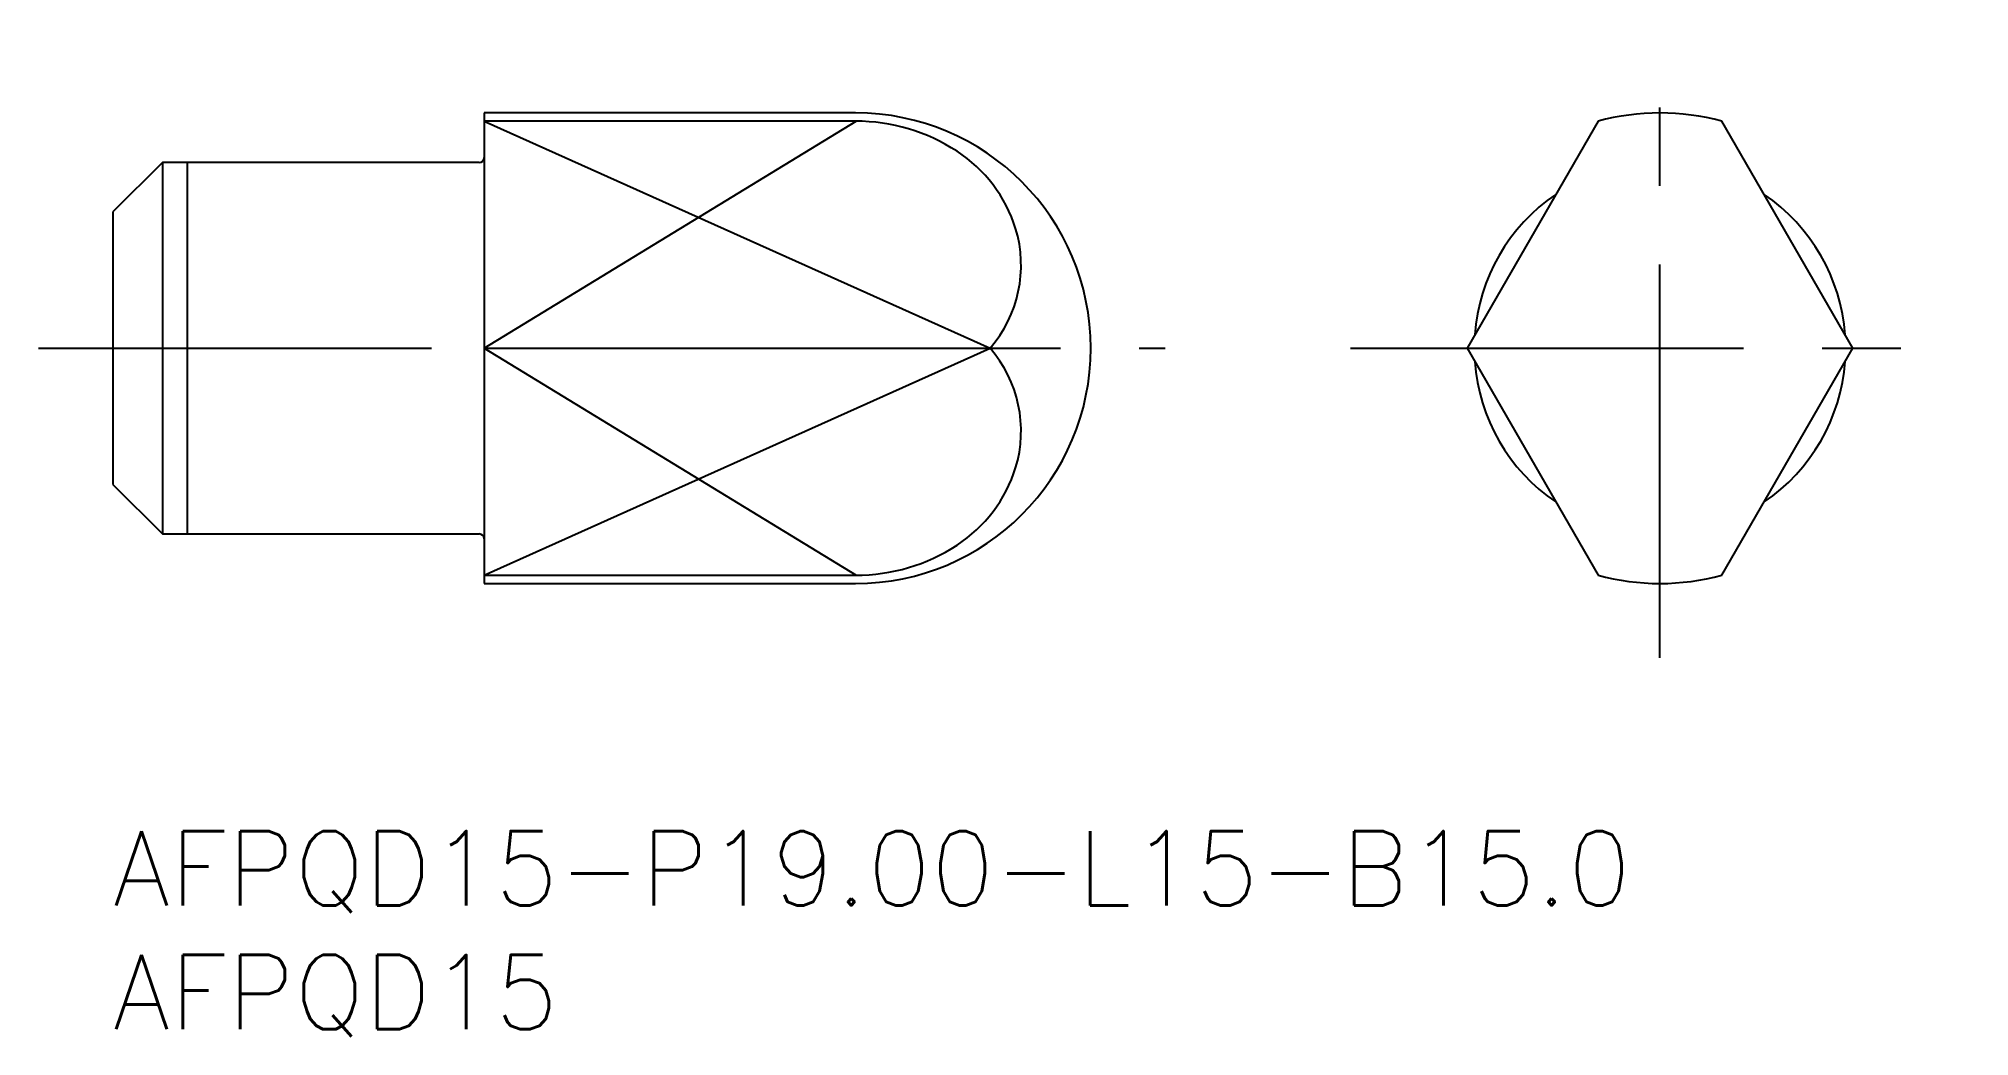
# Model space of a CAD drawing. Extents: x -3 to 75, y -8.3 to 32.
import ezdxf

# ---------------------------------------------------------------- set-up
doc = ezdxf.new("R2010")
doc.units = 0
doc.header["$LTSCALE"] = 0.5
doc.linetypes.add('CENTER', pattern=[50.8, 31.75, -6.35, 6.35, -6.35])
for name, color, linetype in [('MSM_CENTER', 1, 'CENTER'), ('MSM_CONTINUOUS', 7, 'CONTINUOUS'), ('MSM_NARROW', 5, 'CONTINUOUS'), ('MSM_PART_NUMBER', 7, 'CONTINUOUS')]:
    doc.layers.add(name, color=color, linetype=linetype)
doc.styles.get("Standard").update_dxf_attribs({"font": 'txt.shx', "height": 1, "bigfont": 'bigfont.shx'})

# ---------------------------------------------------------------- blocks, each defined once
blk = doc.blocks.new('*U13')
at = {"layer": 'MSM_PART_NUMBER'}
blk.add_text('AFPQD15-P19.00-L15-B15.0', height=3, dxfattribs=at).set_placement((0, -3))
blk = doc.blocks.new('*U14')
at = {"layer": 'MSM_PART_NUMBER'}
blk.add_text('AFPQD15', height=3, dxfattribs=at).set_placement((0, -8))

msp = doc.modelspace()

# ---------------------------------------------------------------- linework, layer by layer
at = {"layer": 'MSM_CENTER'}
for p, q in [((62.492, 7), (62.492, 32)), ((-3, 19.5), (42.5, 19.5)), ((49.992, 19.5), (74.992, 19.5))]:
    msp.add_line(p, q, dxfattribs=at)
at = {"layer": 'MSM_CONTINUOUS'}
for p, q in [((30, 29), (15, 29)), ((15, 29), (15, 10)), ((30, 28.665), (15, 28.665)), ((59.992, 28.665), (54.701, 19.5)), ((70.284, 19.5), (64.992, 28.665)), ((2, 27), (0, 25)), ((14.8, 27), (2, 27)), ((2, 27), (2, 12)), ((0, 25), (0, 14)), ((15, 19.5), (35.435, 19.5)), ((54.701, 19.5), (59.992, 10.335)), ((64.992, 10.335), (70.284, 19.5)), ((0, 14), (2, 12)), ((2, 12), (14.8, 12)), ((15, 10.335), (30, 10.335)), ((15, 10), (30, 10))]:
    msp.add_line(p, q, dxfattribs=at)
for centre, radius, start, end in [((30, 19.5), 9.5, 270, 90), ((62.492, 19.5), 9.5, 74.74248, 105.25752), ((30.027, 21.237), 7.428, 56.76753, 90.20847), ((30.943, 22.594), 5.791, 17.50404, 56.99083), ((14.8, 27.2), 0.2, 270, 0), ((62.492, 19.5), 7.5, 124.11672, 175.88328), ((62.492, 19.5), 7.5, 4.11672, 55.88328), ((31.562, 22.853), 5.124, 319.11838, 16.82152), ((31.562, 16.147), 5.124, 343.17848, 40.88162), ((62.492, 19.5), 7.5, 184.11672, 235.88328), ((62.492, 19.5), 7.5, 304.11672, 355.88328), ((30.943, 16.406), 5.791, 303.00917, 342.49596), ((14.8, 11.8), 0.2, 0, 90), ((30.027, 17.763), 7.428, 269.79153, 303.23247), ((62.492, 19.5), 9.5, 254.74248, 285.25752)]:
    msp.add_arc(centre, radius, start, end, dxfattribs=at)
at = {"layer": 'MSM_NARROW'}
for p, q in [((15, 28.665), (35.435, 19.5)), ((15, 19.5), (30.027, 28.665)), ((3, 27), (3, 12)), ((15, 10.335), (35.435, 19.5)), ((15, 19.5), (30.027, 10.335))]:
    msp.add_line(p, q, dxfattribs=at)

# ---------------------------------------------------------------- block references
at = {"layer": 'MSM_CONTINUOUS'}
for name in ['*U13', '*U14']:
    msp.add_blockref(name, (0, 0), dxfattribs=at)

doc.saveas('drawing.dxf')
